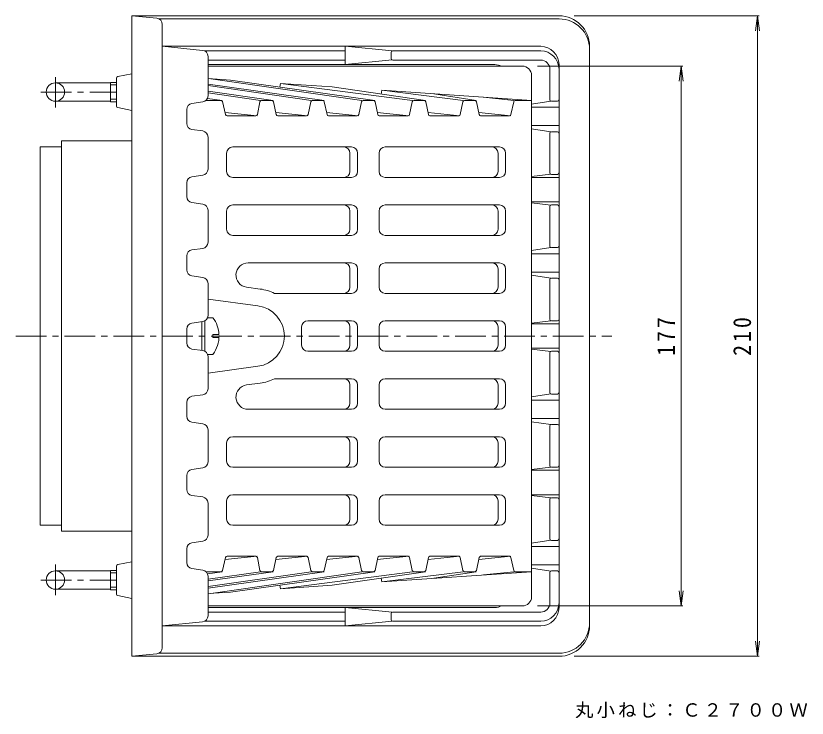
# Model space of a CAD drawing. Units: millimetres, scale not verified. Extents: x -168 to 217, y -274 to 256.
# Drawn here: x -123.3 to 136, y 25.8 to 256 of the extents above; entities that cross this region are included whole.
import ezdxf

# ---------------------------------------------------------------- set-up
doc = ezdxf.new("R2010")
doc.units = ezdxf.units.MM
doc.header["$LTSCALE"] = 2
doc.linetypes.add('CHAIN1', pattern=[8, 5, -1, 1, -1])
for name, color, linetype, lineweight in [('D-0', 3, 'Continuous', 9), ('D-1', 2, 'Continuous', 9), ('D-2', 6, 'Continuous', 9), ('D-4', 7, 'Continuous', 9), ('D-E', 7, 'Continuous', 9)]:
    doc.layers.add(name, color=color, linetype=linetype, lineweight=lineweight)
doc.styles.add('ＭＳ ゴシック', font='')
doc.styles.get('ＭＳ ゴシック').set_extended_font_data('MS Gothic')

msp = doc.modelspace()

# ---------------------------------------------------------------- linework, layer by layer
at = {"layer": 'D-0'}
for p, q in [((54.723, 256.034), (-85.277, 256.034)), ((-85.277, 46.034), (-85.277, 256.034)), ((-77.078, 255.214), (-85.277, 256.034)), ((54.723, 255.034), (-76.426, 255.034)), ((-75.277, 48.844), (-75.277, 253.224)), ((64.723, 246.034), (64.723, 56.034)), ((-85.277, 237.034), (-89.875, 236.114)), ((-110.277, 234.034), (-92.277, 234.034)), ((-92.277, 234.209), (-90.277, 234.209)), ((-92.277, 227.859), (-92.277, 234.209)), ((-92.277, 233.394), (-90.277, 233.394)), ((-90.277, 235.624), (-90.277, 226.444)), ((-92.277, 228.674), (-90.277, 228.674)), ((-110.277, 228.034), (-92.277, 228.034)), ((-92.277, 227.859), (-90.277, 227.859)), ((-85.277, 225.034), (-89.875, 225.954)), ((-115.277, 89.034), (-115.277, 213.034)), ((-115.277, 213.034), (-108.319, 213.034)), ((-108.319, 215.034), (-85.277, 215.034)), ((-108.319, 87.034), (-108.319, 215.034)), ((-115.277, 89.034), (-108.319, 89.034)), ((-108.319, 87.034), (-85.277, 87.034)), ((-90.277, 66.444), (-90.277, 75.624)), ((-85.277, 77.034), (-89.875, 76.114)), ((-110.277, 74.034), (-92.277, 74.034)), ((-92.277, 74.209), (-90.277, 74.209)), ((-92.277, 74.209), (-92.277, 67.859)), ((-92.277, 73.394), (-90.277, 73.394)), ((-110.277, 68.034), (-92.277, 68.034)), ((-92.277, 68.674), (-90.277, 68.674)), ((-92.277, 67.859), (-90.277, 67.859)), ((-85.277, 65.034), (-89.875, 65.954)), ((-77.078, 46.854), (-85.277, 46.034)), ((54.723, 47.034), (-76.426, 47.034)), ((54.723, 46.034), (-85.277, 46.034))]:
    msp.add_line(p, q, dxfattribs=at)
at = {"layer": 'D-0', "linetype": 'CHAIN1'}
for p, q in [((-110.277, 225.973), (-110.277, 236.407)), ((-115.033, 231.034), (-90.277, 231.034)), ((-123.255, 151.034), (72.07, 151.034)), ((-110.277, 76.095), (-110.277, 65.661)), ((-115.033, 71.034), (-90.277, 71.034))]:
    msp.add_line(p, q, dxfattribs=at)
at = {"layer": 'D-0'}
for centre in [(-110.277, 231.034), (-110.277, 71.034)]:
    msp.add_circle(centre, 3, dxfattribs=at)
for centre, radius, start, end in [((-77.277, 253.224), 2, 0, 84.28885), ((54.723, 246.034), 10, 0, 90), ((54.723, 245.034), 10, 0, 90), ((-89.777, 235.624), 0.5, 101.30937, 180), ((-89.777, 226.444), 0.5, 180, 258.69063), ((-89.777, 75.624), 0.5, 101.30937, 180), ((-89.777, 66.444), 0.5, 180, 258.69063), ((54.723, 57.034), 10, 270, 0), ((54.723, 56.034), 10, 270, 0), ((-77.277, 48.844), 2, 275.71123, 0)]:
    msp.add_arc(centre, radius, start, end, dxfattribs=at)
at = {"layer": 'D-1'}
for p, q in [((-62.078, 244.714), (-75.277, 246.034)), ((48.723, 246.034), (-75.277, 246.034)), ((-15.386, 244.534), (-61.426, 244.534)), ((-15.386, 246.034), (-15.386, 240.034)), ((0.047, 244.502), (-15.386, 246.034)), ((-0.277, 244.034), (-0.277, 242.034)), ((48.723, 244.534), (0.223, 244.534)), ((-60.277, 242.724), (-60.277, 229.769)), ((-60.277, 241.534), (-15.386, 241.534)), ((-15.386, 240.034), (0.047, 241.566)), ((48.723, 241.534), (0.223, 241.534)), ((33.724, 240.034), (-60.277, 240.034)), ((54.723, 62.034), (54.723, 240.034)), ((51.724, 238.534), (51.724, 228.534)), ((-61.994, 227.789), (-65.559, 227.279)), ((52.016, 228.079), (45.724, 227.111)), ((45.724, 226.034), (54.723, 226.034)), ((54.223, 228.034), (52.223, 228.034)), ((-67.277, 220.769), (-67.277, 225.299)), ((-61.994, 218.279), (-65.559, 218.789)), ((45.724, 220.034), (54.723, 220.034)), ((45.724, 218.957), (52.016, 217.989)), ((54.223, 218.034), (52.223, 218.034)), ((-60.277, 216.299), (-60.277, 205.769)), ((51.724, 217.534), (51.724, 204.534)), ((-61.994, 203.789), (-65.559, 203.279)), ((45.724, 203.309), (52.034, 204.072)), ((45.724, 203.034), (54.723, 203.034)), ((54.223, 204.034), (52.223, 204.034)), ((-67.277, 196.769), (-67.277, 201.3)), ((-61.994, 194.279), (-65.559, 194.789)), ((45.724, 195.034), (54.723, 195.034)), ((45.724, 194.759), (52.034, 193.997)), ((-60.277, 192.299), (-60.277, 181.769)), ((51.724, 180.534), (51.724, 193.534)), ((54.223, 194.034), (52.223, 194.034)), ((-61.994, 179.789), (-65.559, 179.279)), ((45.724, 179.111), (52.016, 180.079)), ((52.223, 180.034), (54.223, 180.034)), ((-67.277, 172.769), (-67.277, 177.299)), ((45.724, 178.034), (54.723, 178.034)), ((45.724, 172.034), (54.723, 172.034)), ((-61.994, 170.279), (-65.559, 170.789)), ((52.016, 169.989), (45.724, 170.957)), ((51.724, 169.534), (51.724, 156.534)), ((52.223, 170.034), (54.223, 170.034)), ((-60.277, 168.3), (-60.277, 157.769)), ((-61.994, 155.789), (-65.559, 155.279)), ((45.724, 155.309), (52.034, 156.072)), ((54.223, 156.034), (52.223, 156.034)), ((-67.277, 148.769), (-67.277, 153.3)), ((45.724, 155.034), (54.723, 155.034)), ((-61.994, 146.279), (-65.559, 146.789)), ((45.724, 147.034), (54.723, 147.034)), ((45.724, 146.759), (52.034, 145.997)), ((51.724, 132.534), (51.724, 145.534)), ((54.223, 146.034), (52.223, 146.034)), ((-60.277, 144.3), (-60.277, 133.769)), ((-61.994, 131.789), (-65.559, 131.279)), ((52.016, 132.079), (45.724, 131.111)), ((45.724, 130.034), (54.723, 130.034)), ((54.223, 132.034), (52.223, 132.034)), ((-67.277, 129.3), (-67.277, 124.769)), ((-61.994, 122.279), (-65.559, 122.789)), ((45.724, 124.034), (54.723, 124.034)), ((45.724, 122.957), (52.016, 121.989)), ((54.223, 122.034), (52.223, 122.034)), ((-60.277, 120.299), (-60.277, 109.769)), ((51.724, 121.534), (51.724, 108.534)), ((-61.994, 107.789), (-65.559, 107.279)), ((45.724, 107.309), (52.034, 108.072)), ((45.724, 107.034), (54.723, 107.034)), ((54.223, 108.034), (52.223, 108.034)), ((-67.277, 105.299), (-67.277, 100.769)), ((-61.994, 98.279), (-65.559, 98.789)), ((45.724, 99.034), (54.723, 99.034)), ((45.724, 98.759), (52.034, 97.997)), ((-60.277, 96.3), (-60.277, 85.769)), ((51.724, 84.534), (51.724, 97.534)), ((54.223, 98.034), (52.223, 98.034)), ((-61.994, 83.789), (-65.559, 83.279)), ((45.724, 83.111), (52.016, 84.079)), ((54.223, 84.034), (52.223, 84.034)), ((-67.277, 81.299), (-67.277, 76.769)), ((45.724, 82.034), (54.723, 82.034)), ((45.724, 76.034), (54.723, 76.034)), ((-61.994, 74.279), (-65.559, 74.789)), ((52.016, 73.989), (45.724, 74.957)), ((51.724, 63.534), (51.724, 73.534)), ((52.223, 74.034), (54.223, 74.034)), ((-60.277, 59.344), (-60.277, 72.299)), ((33.724, 62.034), (-60.277, 62.034)), ((-60.277, 60.534), (-15.386, 60.534)), ((-15.386, 56.034), (-15.386, 62.034)), ((-15.386, 62.034), (0.047, 60.502)), ((-0.277, 58.034), (-0.277, 60.034)), ((48.723, 60.534), (0.223, 60.534)), ((-62.078, 57.354), (-75.277, 56.034)), ((-61.426, 57.534), (-15.386, 57.534)), ((0.047, 57.566), (-15.386, 56.034)), ((48.723, 57.534), (0.223, 57.534)), ((48.723, 56.034), (-75.277, 56.034))]:
    msp.add_line(p, q, dxfattribs=at)
for centre, radius, start, end in [((-62.277, 242.724), 2, 0, 84.2887), ((0.223, 244.034), 0.5, 90, 180), ((48.723, 240.034), 6, 0, 90), ((48.723, 238.534), 6, 0, 90), ((0.223, 242.034), 0.5, 180, 270), ((48.723, 238.534), 3, 0, 90), ((33.724, 235.034), 5, 64.15785, 90), ((-62.277, 229.769), 2, 278.13, 0), ((52.223, 228.534), 0.5, 180, 270), ((54.223, 228.534), 0.5, 270, 0), ((-65.277, 225.299), 2, 98.13, 180), ((-65.277, 220.769), 2, 180, 261.87), ((-62.277, 216.299), 2, 0, 81.87), ((52.223, 217.534), 0.5, 90, 180), ((54.223, 217.534), 0.5, 0, 90), ((-62.277, 205.769), 2, 278.1286, 0), ((-65.277, 201.3), 2, 98.13, 180), ((52.223, 204.534), 0.5, 180, 270), ((54.223, 204.534), 0.5, 270, 0), ((-65.277, 196.769), 2, 180, 261.87), ((-62.277, 192.299), 2, 0, 81.86929), ((52.223, 193.534), 0.5, 90, 180), ((54.223, 193.534), 0.5, 0, 90), ((-62.277, 181.769), 2, 278.13, 0), ((-65.277, 177.299), 2, 98.13, 180), ((52.223, 180.534), 0.5, 180, 270), ((54.223, 180.534), 0.5, 270, 0), ((-65.277, 172.769), 2, 180, 261.87), ((-62.277, 168.3), 2, 0, 81.87), ((52.223, 169.534), 0.5, 90, 180), ((54.223, 169.534), 0.5, 0, 90), ((-62.277, 157.769), 2, 278.13, 0), ((52.223, 156.534), 0.5, 180, 270), ((54.223, 156.534), 0.5, 270, 0), ((-65.277, 153.3), 2, 98.13, 180), ((-65.277, 148.769), 2, 180, 261.87), ((-62.277, 144.3), 2, 0, 81.87), ((52.223, 145.534), 0.5, 90, 180), ((54.223, 145.534), 0.5, 0, 90), ((-62.277, 133.769), 2, 278.13, 0), ((52.223, 132.534), 0.5, 180, 270), ((54.223, 132.534), 0.5, 270, 0), ((-65.277, 129.3), 2, 98.13, 180), ((-65.277, 124.769), 2, 180, 261.87), ((-62.277, 120.299), 2, 0, 81.87), ((52.223, 121.534), 0.5, 90, 180), ((54.223, 121.534), 0.5, 0, 90), ((-62.277, 109.769), 2, 278.1308, 0), ((-65.277, 105.299), 2, 98.13, 180), ((52.223, 108.534), 0.5, 180, 270), ((54.223, 108.534), 0.5, 270, 0), ((-65.277, 100.769), 2, 180, 261.87), ((-62.277, 96.3), 2, 0, 81.8714), ((52.223, 97.534), 0.5, 90, 180), ((54.223, 97.534), 0.5, 0, 90), ((-62.277, 85.769), 2, 278.13, 0), ((-65.277, 81.299), 2, 98.13, 180), ((52.223, 84.534), 0.5, 180, 270), ((54.223, 84.534), 0.5, 270, 0), ((-65.277, 76.769), 2, 180, 261.87), ((-62.277, 72.299), 2, 0, 81.87), ((52.223, 73.534), 0.5, 90, 180), ((54.223, 73.534), 0.5, 0, 90), ((33.724, 67.034), 5, 270, 295.84215), ((48.723, 63.534), 6, 270, 0), ((48.723, 63.534), 3, 270, 0), ((0.223, 60.034), 0.5, 90, 180), ((48.723, 62.034), 6, 270, 0), ((-62.277, 59.344), 2, 275.71123, 0), ((0.223, 58.034), 0.5, 180, 270)]:
    msp.add_arc(centre, radius, start, end, dxfattribs=at)
at = {"layer": 'D-2'}
for p, q in [((42.724, 239.534), (-60.277, 239.534)), ((45.724, 65.534), (45.724, 236.534)), ((-60.277, 235.466), (-52.941, 234.969)), ((-60.277, 233.656), (-22.272, 228.279)), ((-9.897, 228.279), (-59.321, 235.401)), ((-52.941, 234.969), (-5.655, 228.279)), ((-36.776, 232.682), (-36.528, 233.856)), ((-36.528, 233.856), (6.72, 228.279)), ((-36.528, 233.856), (-19.557, 232.705)), ((-26.514, 228.279), (-60.277, 233.145)), ((-60.277, 231.305), (-38.889, 228.279)), ((10.961, 228.279), (-19.557, 232.705)), ((-3.551, 230.384), (-3.294, 231.603)), ((-3.294, 231.603), (23.337, 228.279)), ((-3.294, 231.603), (45.724, 228.279)), ((-56.033, 228.279), (-60.942, 228.279)), ((-59.88, 228.279), (-60.806, 228.413)), ((-60.448, 228.959), (-55.638, 228.279)), ((-43.131, 228.279), (-60.277, 230.75)), ((-42.793, 228.279), (-39.336, 228.279)), ((-26.109, 228.279), (-22.678, 228.279)), ((-9.492, 228.279), (-6.061, 228.279)), ((7.125, 228.279), (10.556, 228.279)), ((13.677, 230.452), (27.577, 228.279)), ((23.743, 228.279), (27.171, 228.279)), ((29.94, 229.349), (39.963, 228.279)), ((40.368, 228.279), (45.724, 228.279)), ((-55.547, 227.894), (-54.537, 223.636)), ((-44.113, 223.655), (-43.283, 227.876)), ((-38.848, 227.886), (-37.915, 223.644)), ((-27.492, 223.648), (-26.598, 227.882)), ((-22.189, 227.882), (-21.295, 223.648)), ((-10.875, 223.648), (-9.981, 227.882)), ((-5.572, 227.882), (-4.678, 223.648)), ((5.742, 223.648), (6.636, 227.882)), ((11.045, 227.882), (11.939, 223.648)), ((22.359, 223.648), (23.253, 227.882)), ((27.66, 227.883), (28.556, 223.648)), ((38.977, 223.647), (39.879, 227.883)), ((-54.672, 224.325), (-44.192, 223.251)), ((-54.05, 223.251), (-44.604, 223.251)), ((-38.055, 224.325), (-27.575, 223.251)), ((-37.426, 223.251), (-27.981, 223.251)), ((-21.438, 224.325), (-10.958, 223.251)), ((-20.806, 223.251), (-11.364, 223.251)), ((-4.821, 224.325), (5.659, 223.251)), ((-4.189, 223.251), (5.253, 223.251)), ((11.796, 224.325), (22.276, 223.251)), ((12.428, 223.251), (21.87, 223.251)), ((28.413, 224.325), (38.893, 223.251)), ((29.045, 223.251), (38.488, 223.251)), ((-13.312, 213.034), (-52.205, 213.034)), ((35.238, 213.034), (-2.241, 213.034)), ((-54.205, 211.034), (-54.205, 205.034)), ((-13.787, 205.034), (-13.787, 211.034)), ((-11.312, 205.034), (-11.312, 211.034)), ((-4.241, 205.034), (-4.241, 211.034)), ((34.764, 211.034), (34.764, 205.034)), ((37.238, 211.034), (37.238, 205.034)), ((-13.312, 203.034), (-52.205, 203.034)), ((35.238, 203.034), (-2.241, 203.034)), ((-54.205, 192.034), (-54.205, 186.034)), ((-13.312, 194.034), (-52.205, 194.034)), ((-13.787, 186.034), (-13.787, 192.034)), ((-11.312, 186.034), (-11.312, 192.034)), ((-4.241, 186.034), (-4.241, 192.034)), ((35.238, 194.034), (-2.241, 194.034)), ((34.764, 192.034), (34.764, 186.034)), ((37.238, 192.034), (37.238, 186.034)), ((-13.312, 184.034), (-52.205, 184.034)), ((35.238, 184.034), (-2.241, 184.034)), ((-13.312, 175.034), (-47.127, 175.034)), ((-2.241, 175.034), (35.238, 175.034)), ((-13.787, 167.034), (-13.787, 173.034)), ((-11.312, 167.034), (-11.312, 173.034)), ((-4.241, 173.034), (-4.241, 167.034)), ((34.764, 167.034), (34.764, 173.034)), ((37.238, 167.034), (37.238, 173.034)), ((-47.667, 167.071), (-43.175, 166.459)), ((-13.312, 165.034), (-38.47, 165.034)), ((-2.241, 165.034), (35.238, 165.034)), ((-60.277, 163.17), (-43.926, 160.943)), ((-62.277, 146.32), (-62.277, 155.748)), ((-27.62, 156.034), (-13.312, 156.034)), ((35.238, 156.034), (-2.241, 156.034)), ((-29.62, 148.034), (-29.62, 154.034)), ((-13.787, 148.034), (-13.787, 154.034)), ((-11.312, 148.034), (-11.312, 154.034)), ((-4.241, 154.034), (-4.241, 148.034)), ((34.764, 148.034), (34.764, 154.034)), ((37.238, 148.034), (37.238, 154.034)), ((-27.62, 146.034), (-13.312, 146.034)), ((35.238, 146.034), (-2.241, 146.034)), ((-60.277, 138.898), (-43.926, 141.126)), ((-47.667, 134.997), (-43.175, 135.61)), ((-13.312, 137.034), (-38.47, 137.034)), ((-13.787, 135.034), (-13.787, 129.034)), ((-11.312, 135.034), (-11.312, 129.034)), ((-4.241, 129.034), (-4.241, 135.034)), ((-2.241, 137.034), (35.238, 137.034)), ((34.764, 135.034), (34.764, 129.034)), ((37.238, 135.034), (37.238, 129.034)), ((-13.312, 127.034), (-47.127, 127.034)), ((-2.241, 127.034), (35.238, 127.034)), ((-52.205, 118.034), (-13.312, 118.034)), ((35.238, 118.034), (-2.241, 118.034)), ((-54.205, 110.034), (-54.205, 116.034)), ((-13.787, 116.034), (-13.787, 110.034)), ((-11.312, 116.034), (-11.312, 110.034)), ((-4.241, 116.034), (-4.241, 110.034)), ((34.764, 110.034), (34.764, 116.034)), ((37.238, 110.034), (37.238, 116.034)), ((-52.205, 108.034), (-13.312, 108.034)), ((35.238, 108.034), (-2.241, 108.034)), ((-52.205, 99.034), (-13.312, 99.034)), ((35.238, 99.034), (-2.241, 99.034)), ((-54.205, 91.034), (-54.205, 97.034)), ((-13.787, 97.034), (-13.787, 91.034)), ((-11.312, 97.034), (-11.312, 91.034)), ((-4.241, 97.034), (-4.241, 91.034)), ((34.764, 91.034), (34.764, 97.034)), ((37.238, 91.034), (37.238, 97.034)), ((-52.205, 89.034), (-13.312, 89.034)), ((35.238, 89.034), (-2.241, 89.034)), ((-54.537, 78.432), (-55.547, 74.174)), ((-54.672, 77.743), (-44.192, 78.817)), ((-44.604, 78.817), (-54.05, 78.817)), ((-43.283, 74.193), (-44.113, 78.414)), ((-37.915, 78.424), (-38.848, 74.182)), ((-38.055, 77.743), (-27.575, 78.817)), ((-27.981, 78.817), (-37.426, 78.817)), ((-26.598, 74.186), (-27.492, 78.42)), ((-21.295, 78.42), (-22.189, 74.186)), ((-21.438, 77.743), (-10.958, 78.817)), ((-11.364, 78.817), (-20.806, 78.817)), ((-9.981, 74.186), (-10.875, 78.42)), ((-4.678, 78.42), (-5.572, 74.186)), ((-4.821, 77.743), (5.659, 78.817)), ((5.253, 78.817), (-4.189, 78.817)), ((6.636, 74.186), (5.742, 78.42)), ((11.939, 78.42), (11.045, 74.186)), ((11.796, 77.743), (22.276, 78.817)), ((21.87, 78.817), (12.428, 78.817)), ((23.253, 74.186), (22.359, 78.42)), ((28.556, 78.421), (27.66, 74.186)), ((28.413, 77.743), (38.893, 78.817)), ((38.488, 78.817), (29.045, 78.817)), ((39.879, 74.185), (38.977, 78.421)), ((-56.033, 73.789), (-60.942, 73.789)), ((-59.88, 73.789), (-60.806, 73.656)), ((-60.448, 73.109), (-55.638, 73.789)), ((-60.277, 68.412), (-22.272, 73.789)), ((-26.514, 73.789), (-60.277, 68.924)), ((-60.277, 70.763), (-38.889, 73.789)), ((-43.131, 73.789), (-60.277, 71.318)), ((-9.897, 73.789), (-59.321, 66.667)), ((-52.941, 67.099), (-5.655, 73.789)), ((-39.336, 73.789), (-42.793, 73.789)), ((-36.528, 68.212), (6.72, 73.789)), ((-22.678, 73.789), (-26.109, 73.789)), ((10.961, 73.789), (-19.557, 69.363)), ((-6.061, 73.789), (-9.492, 73.789)), ((-3.294, 70.466), (23.337, 73.789)), ((-3.294, 70.466), (45.724, 73.789)), ((10.556, 73.789), (7.125, 73.789)), ((13.677, 71.616), (27.577, 73.789)), ((27.171, 73.789), (23.743, 73.789)), ((29.94, 72.719), (39.963, 73.789)), ((40.368, 73.789), (45.724, 73.789)), ((-3.551, 71.684), (-3.294, 70.466)), ((-36.776, 69.386), (-36.528, 68.212)), ((-36.528, 68.212), (-19.557, 69.363)), ((-60.277, 66.602), (-52.941, 67.099)), ((42.724, 62.534), (-60.277, 62.534))]:
    msp.add_line(p, q, dxfattribs=at)
at = {"layer": 'D-2', "color": 4}
for p, q in [((-61.277, 146.032), (-61.277, 156.037)), ((-58.676, 157.034), (-60.416, 157.034)), ((-58.676, 150.555), (-58.676, 151.513)), ((-56.688, 151.513), (-58.676, 151.513)), ((-56.688, 150.555), (-58.676, 150.555)), ((-58.676, 145.034), (-60.416, 145.034))]:
    msp.add_line(p, q, dxfattribs=at)
at = {"layer": 'D-2'}
for centre, radius, start, end in [((42.724, 236.534), 3, 0, 90), ((-56.033, 227.779), 0.5, 13.33806, 90), ((-42.793, 227.779), 0.5, 90, 168.88159), ((-39.336, 227.779), 0.5, 12.4001, 90), ((-26.109, 227.779), 0.5, 90, 168.08211), ((-22.678, 227.779), 0.5, 11.91234, 90), ((-9.492, 227.779), 0.5, 90, 168.08766), ((-6.061, 227.779), 0.5, 11.91234, 90), ((7.125, 227.779), 0.5, 90, 168.08766), ((10.556, 227.779), 0.5, 11.91789, 90), ((23.743, 227.779), 0.5, 90, 168.08211), ((27.171, 227.779), 0.5, 11.93575, 90), ((40.368, 227.779), 0.5, 90, 167.9897), ((-54.05, 223.751), 0.5, 193.33806, 270), ((-44.604, 223.751), 0.5, 270, 348.88159), ((-37.426, 223.751), 0.5, 192.4001, 270), ((-27.981, 223.751), 0.5, 270, 348.08211), ((-20.806, 223.751), 0.5, 191.91234, 270), ((-11.364, 223.751), 0.5, 270, 348.08766), ((-4.189, 223.751), 0.5, 191.91234, 270), ((5.253, 223.751), 0.5, 270, 348.08766), ((12.428, 223.751), 0.5, 191.91789, 270), ((21.87, 223.751), 0.5, 270, 348.08211), ((29.045, 223.751), 0.5, 191.93575, 270), ((38.488, 223.751), 0.5, 270, 347.9897), ((-52.205, 211.034), 2, 90, 180), ((-15.787, 211.034), 2, 0, 90), ((-13.312, 211.034), 2, 0, 90), ((-2.241, 211.034), 2, 90, 180), ((32.763, 211.034), 2, 0, 90), ((35.238, 211.034), 2, 0, 90), ((-52.205, 205.034), 2, 180, 270), ((-15.787, 205.034), 2, 270, 0), ((-13.312, 205.034), 2, 270, 0), ((-2.241, 205.034), 2, 180, 270), ((32.763, 205.034), 2, 270, 0), ((35.238, 205.034), 2, 270, 0), ((-52.205, 192.034), 2, 90, 180), ((-15.787, 192.034), 2, 0, 90), ((-13.312, 192.034), 2, 0, 90), ((-2.241, 192.034), 2, 90, 180), ((32.763, 192.034), 2, 0, 90), ((35.238, 192.034), 2, 0, 90), ((-52.205, 186.034), 2, 180, 270), ((-15.787, 186.034), 2, 270, 0), ((-13.312, 186.034), 2, 270, 0), ((-2.241, 186.034), 2, 180, 270), ((32.763, 186.034), 2, 270, 0), ((35.238, 186.034), 2, 270, 0), ((-47.127, 171.034), 4, 90, 262.24081), ((-15.787, 173.034), 2, 0, 90), ((-13.312, 173.034), 2, 0, 90), ((-2.241, 173.034), 2, 90, 180), ((32.763, 173.034), 2, 0, 90), ((35.238, 173.034), 2, 0, 90), ((-45.277, 151.034), 15.567, 64.07133, 82.24078), ((-15.787, 167.034), 2, 270, 0), ((-13.312, 167.034), 2, 270, 0), ((-2.241, 167.034), 2, 180, 270), ((32.763, 167.034), 2, 270, 0), ((35.238, 167.034), 2, 270, 0), ((-45.277, 151.034), 10, 277.75922, 82.24078), ((-27.62, 154.034), 2, 90, 180), ((-15.787, 154.034), 2, 0, 90), ((-13.312, 154.034), 2, 0, 90), ((-2.241, 154.034), 2, 90, 180), ((32.763, 154.034), 2, 0, 90), ((35.238, 154.034), 2, 0, 90), ((-27.62, 148.034), 2, 180, 270), ((-15.787, 148.034), 2, 270, 0), ((-13.312, 148.034), 2, 270, 0), ((-2.241, 148.034), 2, 180, 270), ((32.763, 148.034), 2, 270, 0), ((35.238, 148.034), 2, 270, 0), ((-47.127, 131.034), 4, 97.75919, 270), ((-45.277, 151.034), 15.567, 277.75922, 295.92867), ((-15.787, 135.034), 2, 0, 90), ((-13.312, 135.034), 2, 0, 90), ((-2.241, 135.034), 2, 90, 180), ((32.763, 135.034), 2, 0, 90), ((35.238, 135.034), 2, 0, 90), ((-15.787, 129.034), 2, 270, 0), ((-13.312, 129.034), 2, 270, 0), ((-2.241, 129.034), 2, 180, 270), ((32.763, 129.034), 2, 270, 0), ((35.238, 129.034), 2, 270, 0), ((-52.205, 116.034), 2, 90, 180), ((-15.787, 116.034), 2, 0, 90), ((-13.312, 116.034), 2, 0, 90), ((-2.241, 116.034), 2, 90, 180), ((32.763, 116.034), 2, 0, 90), ((35.238, 116.034), 2, 0, 90), ((-52.205, 110.034), 2, 180, 270), ((-15.787, 110.034), 2, 270, 0), ((-13.312, 110.034), 2, 270, 0), ((-2.241, 110.034), 2, 180, 270), ((32.763, 110.034), 2, 270, 0), ((35.238, 110.034), 2, 270, 0), ((-52.205, 97.034), 2, 90, 180), ((-15.787, 97.034), 2, 0, 90), ((-13.312, 97.034), 2, 0, 90), ((-2.241, 97.034), 2, 90, 180), ((32.763, 97.034), 2, 0, 90), ((35.238, 97.034), 2, 0, 90), ((-52.205, 91.034), 2, 180, 270), ((-15.787, 91.034), 2, 270, 0), ((-13.312, 91.034), 2, 270, 0), ((-2.241, 91.034), 2, 180, 270), ((32.763, 91.034), 2, 270, 0), ((35.238, 91.034), 2, 270, 0), ((-54.05, 78.317), 0.5, 90, 166.65642), ((-44.604, 78.317), 0.5, 11.1212, 90), ((-37.426, 78.317), 0.5, 90, 167.5999), ((-27.981, 78.317), 0.5, 11.91789, 90), ((-20.806, 78.317), 0.5, 90, 168.08488), ((-11.364, 78.317), 0.5, 11.91512, 90), ((-4.189, 78.317), 0.5, 90, 168.08488), ((5.253, 78.317), 0.5, 11.91512, 90), ((12.428, 78.317), 0.5, 90, 168.08211), ((21.87, 78.317), 0.5, 11.92346, 90), ((29.045, 78.317), 0.5, 90, 168.06148), ((38.488, 78.317), 0.5, 12.01585, 90), ((-56.033, 74.289), 0.5, 270, 346.65642), ((-42.793, 74.289), 0.5, 191.1212, 270), ((-39.336, 74.289), 0.5, 270, 347.5999), ((-26.109, 74.289), 0.5, 191.91789, 270), ((-22.678, 74.289), 0.5, 270, 348.08488), ((-9.492, 74.289), 0.5, 191.91512, 270), ((-6.061, 74.289), 0.5, 270, 348.08488), ((7.125, 74.289), 0.5, 191.91512, 270), ((10.556, 74.289), 0.5, 270, 348.08211), ((23.743, 74.289), 0.5, 191.92346, 270), ((27.171, 74.289), 0.5, 270, 348.06148), ((40.368, 74.289), 0.5, 192.01585, 270), ((42.724, 65.534), 3, 270, 0)]:
    msp.add_arc(centre, radius, start, end, dxfattribs=at)
at = {"layer": 'D-2', "color": 4}
for start, end in [(2.74562, 36.86987), (323.13013, 0.86411)]:
    msp.add_arc((-66.676, 151.034), 10, start, end, dxfattribs=at)
at = {"layer": 'D-4'}
for p, q in [((59.723, 256.034), (120.323, 256.034)), ((119.723, 256.034), (119.071, 251.077)), ((119.723, 256.034), (119.723, 46.034)), ((119.723, 256.034), (120.376, 251.077)), ((47.724, 239.534), (95.323, 239.534)), ((94.723, 239.534), (94.071, 234.577)), ((94.723, 239.534), (94.723, 62.534)), ((94.723, 239.534), (95.376, 234.577)), ((94.723, 62.534), (94.071, 67.491)), ((94.723, 62.534), (95.376, 67.491)), ((47.724, 62.534), (95.323, 62.534)), ((119.723, 46.034), (119.071, 50.991)), ((119.723, 46.034), (120.376, 50.991)), ((59.723, 46.034), (120.323, 46.034))]:
    msp.add_line(p, q, dxfattribs=at)

# ---------------------------------------------------------------- texts
at = {"layer": 'D-4', "color": 2, "char_height": 5.865, "attachment_point": 7, "rotation": 90, "style": 'ＭＳ ゴシック'}
for s, insert in [('\\T1.27;\\W0.9;177', (92.723, 144.534)), ('\\T1.27;\\W0.9;210', (117.723, 144.534))]:
    msp.add_mtext(s, dxfattribs=dict(at, insert=insert))
at = {"layer": 'D-E', "insert": (60.011, 25.751), "char_height": 4.399, "attachment_point": 7, "style": 'ＭＳ ゴシック'}
msp.add_mtext('\\T1.17;丸小ねじ：Ｃ２７００Ｗ', dxfattribs=at)

doc.saveas('drawing.dxf')
